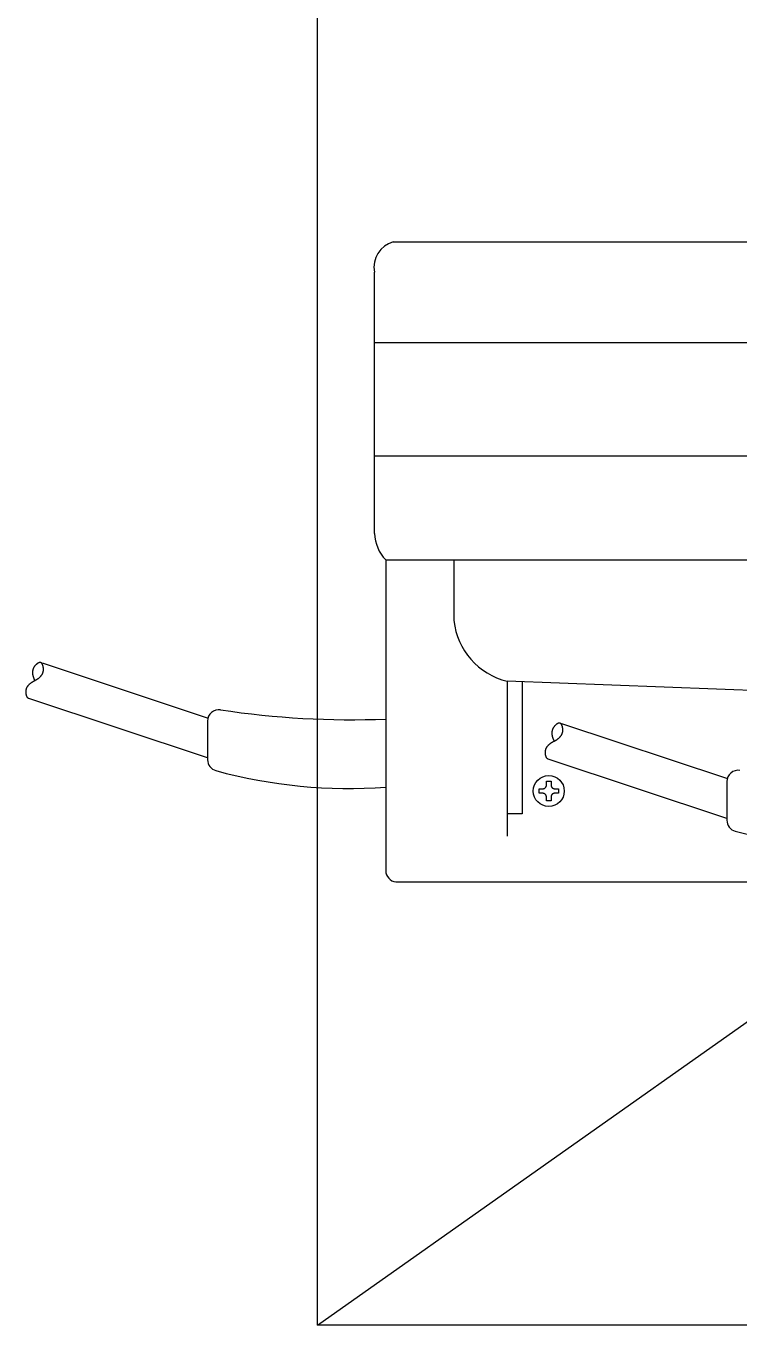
# Model space of a CAD drawing. Header units: millimetres. Extents: x -2880 to 3894, y -2977 to 4857.
# Drawn here: x -76.9 to 111.4, y 1625.2 to 1968.2 of the extents above; entities that cross this region are included whole.
import ezdxf

# ---------------------------------------------------------------- set-up
doc = ezdxf.new("R2010")
doc.units = ezdxf.units.MM
doc.header["$MEASUREMENT"] = 0
doc.layers.add('_1-0_', color=7, linetype='Continuous')
doc.layers.add('gauge', color=1, linetype='Continuous')

msp = doc.modelspace()

# ---------------------------------------------------------------- linework, layer by layer
at = {"layer": '_1-0_', "color": 3, "linetype": 'Continuous'}
for p, q in [((19.967, 1911.181), (271.967, 1911.181)), ((14.967, 1834.182), (14.967, 1903.182)), ((186.967, 1884.555), (14.967, 1884.555)), ((186.967, 1854.555), (14.967, 1854.555)), ((17.967, 1827.181), (17.967, 1745.167)), ((17.967, 1827.181), (271.967, 1827.181)), ((35.967, 1826.97), (35.967, 1811.182)), ((-75.204, 1797.634), (-75.207, 1797.568)), ((-75.207, 1797.568), (-75.207, 1797.502)), ((-75.207, 1797.502), (-75.207, 1797.435)), ((-75.207, 1797.435), (-75.205, 1797.368)), ((-75.205, 1797.368), (-75.202, 1797.3)), ((-75.2, 1797.699), (-75.204, 1797.634)), ((-75.195, 1797.763), (-75.2, 1797.699)), ((-75.189, 1797.827), (-75.195, 1797.763)), ((-75.181, 1797.891), (-75.189, 1797.827)), ((-75.171, 1797.954), (-75.181, 1797.891)), ((-75.16, 1798.016), (-75.171, 1797.954)), ((-75.148, 1798.078), (-75.16, 1798.016)), ((-75.134, 1798.139), (-75.148, 1798.078)), ((-75.119, 1798.2), (-75.134, 1798.139)), ((-75.102, 1798.26), (-75.119, 1798.2)), ((-75.084, 1798.32), (-75.102, 1798.26)), ((-75.065, 1798.379), (-75.084, 1798.32)), ((-75.044, 1798.438), (-75.065, 1798.379)), ((-75.022, 1798.496), (-75.044, 1798.438)), ((-74.998, 1798.553), (-75.022, 1798.496)), ((-74.973, 1798.61), (-74.998, 1798.553)), ((-74.946, 1798.666), (-74.973, 1798.61)), ((-74.918, 1798.722), (-74.946, 1798.666)), ((-74.889, 1798.778), (-74.918, 1798.722)), ((-74.858, 1798.832), (-74.889, 1798.778)), ((-74.826, 1798.887), (-74.858, 1798.832)), ((-74.792, 1798.94), (-74.826, 1798.887)), ((-74.757, 1798.993), (-74.792, 1798.94)), ((-74.721, 1799.046), (-74.757, 1798.993)), ((-74.683, 1799.098), (-74.721, 1799.046)), ((-74.643, 1799.15), (-74.683, 1799.098)), ((-74.602, 1799.201), (-74.643, 1799.15)), ((-74.56, 1799.251), (-74.602, 1799.201)), ((-74.517, 1799.301), (-74.56, 1799.251)), ((-74.471, 1799.35), (-74.517, 1799.301)), ((-74.425, 1799.399), (-74.471, 1799.35)), ((-74.377, 1799.447), (-74.425, 1799.399)), ((-74.328, 1799.495), (-74.377, 1799.447)), ((-74.278, 1799.542), (-74.328, 1799.495)), ((-74.229, 1799.586), (-74.278, 1799.542)), ((-74.18, 1799.629), (-74.229, 1799.586)), ((-74.132, 1799.67), (-74.18, 1799.629)), ((-74.085, 1799.71), (-74.132, 1799.67)), ((-74.038, 1799.747), (-74.085, 1799.71)), ((-73.992, 1799.783), (-74.038, 1799.747)), ((-73.946, 1799.817), (-73.992, 1799.783)), ((-73.901, 1799.849), (-73.946, 1799.817)), ((-73.857, 1799.879), (-73.901, 1799.849)), ((-73.813, 1799.908), (-73.857, 1799.879)), ((-73.77, 1799.934), (-73.813, 1799.908)), ((-73.728, 1799.959), (-73.77, 1799.934)), ((-73.686, 1799.982), (-73.728, 1799.959)), ((-73.644, 1800.004), (-73.686, 1799.982)), ((-73.603, 1800.023), (-73.644, 1800.004)), ((-73.563, 1800.041), (-73.603, 1800.023)), ((-73.524, 1800.057), (-73.563, 1800.041)), ((-73.485, 1800.071), (-73.524, 1800.057)), ((-73.446, 1800.083), (-73.485, 1800.071)), ((-73.409, 1800.093), (-73.446, 1800.083)), ((-73.372, 1800.102), (-73.409, 1800.093)), ((-73.335, 1800.109), (-73.372, 1800.102)), ((-73.299, 1800.114), (-73.335, 1800.109)), ((-73.264, 1800.117), (-73.299, 1800.114)), ((-73.229, 1800.119), (-73.264, 1800.117)), ((-73.195, 1800.118), (-73.229, 1800.119)), ((-73.161, 1800.116), (-73.195, 1800.118)), ((-73.128, 1800.112), (-73.161, 1800.116)), ((-73.096, 1800.106), (-73.128, 1800.112)), ((-73.064, 1800.099), (-73.096, 1800.106)), ((-73.033, 1800.089), (-73.064, 1800.099)), ((-73.003, 1800.078), (-73.033, 1800.089)), ((-72.973, 1800.065), (-73.003, 1800.078)), ((-72.943, 1800.051), (-72.973, 1800.065)), ((-72.915, 1800.034), (-72.943, 1800.051)), ((-72.887, 1800.016), (-72.915, 1800.034)), ((-72.859, 1799.995), (-72.887, 1800.016)), ((-72.832, 1799.973), (-72.859, 1799.995)), ((-72.806, 1799.95), (-72.832, 1799.973)), ((-72.78, 1799.924), (-72.806, 1799.95)), ((-72.755, 1799.897), (-72.78, 1799.924)), ((-72.73, 1799.867), (-72.755, 1799.897)), ((-72.706, 1799.836), (-72.73, 1799.867)), ((-72.683, 1799.804), (-72.706, 1799.836)), ((-72.66, 1799.769), (-72.683, 1799.804)), ((-72.638, 1799.732), (-72.66, 1799.769)), ((-72.617, 1799.694), (-72.638, 1799.732)), ((-72.596, 1799.654), (-72.617, 1799.694)), ((-72.576, 1799.612), (-72.596, 1799.654)), ((-72.556, 1799.569), (-72.576, 1799.612)), ((-72.537, 1799.523), (-72.556, 1799.569)), ((-29.033, 1785.452), (-72.54, 1799.954)), ((-72.518, 1799.476), (-72.537, 1799.523)), ((-72.523, 1797.269), (-72.498, 1797.326)), ((-72.5, 1799.427), (-72.518, 1799.476)), ((-72.483, 1799.376), (-72.5, 1799.427)), ((-72.498, 1797.326), (-72.475, 1797.385)), ((-72.466, 1799.323), (-72.483, 1799.376)), ((-72.475, 1797.385), (-72.454, 1797.443)), ((-72.45, 1799.269), (-72.466, 1799.323)), ((-72.454, 1797.443), (-72.434, 1797.502)), ((-72.435, 1799.213), (-72.45, 1799.269)), ((-72.42, 1799.155), (-72.435, 1799.213)), ((-72.434, 1797.502), (-72.416, 1797.561)), ((-72.406, 1799.095), (-72.42, 1799.155)), ((-72.416, 1797.561), (-72.399, 1797.621)), ((-72.392, 1799.033), (-72.406, 1799.095)), ((-72.399, 1797.621), (-72.383, 1797.681)), ((-72.379, 1798.97), (-72.392, 1799.033)), ((-72.383, 1797.681), (-72.369, 1797.742)), ((-72.366, 1798.904), (-72.379, 1798.97)), ((-72.369, 1797.742), (-72.356, 1797.803)), ((-72.354, 1798.837), (-72.366, 1798.904)), ((-72.356, 1797.803), (-72.345, 1797.865)), ((-72.343, 1798.769), (-72.354, 1798.837)), ((-72.345, 1797.865), (-72.336, 1797.927)), ((-72.334, 1798.702), (-72.343, 1798.769)), ((-72.336, 1797.927), (-72.328, 1797.989)), ((-72.326, 1798.635), (-72.334, 1798.702)), ((-72.328, 1797.989), (-72.321, 1798.052)), ((-72.32, 1798.569), (-72.326, 1798.635)), ((-72.321, 1798.052), (-72.316, 1798.115)), ((-72.315, 1798.503), (-72.32, 1798.569)), ((-72.316, 1798.115), (-72.312, 1798.178)), ((-72.311, 1798.437), (-72.315, 1798.503)), ((-72.312, 1798.178), (-72.309, 1798.242)), ((-72.309, 1798.372), (-72.311, 1798.437)), ((-72.308, 1798.307), (-72.309, 1798.372)), ((-72.309, 1798.242), (-72.308, 1798.307)), ((-76.459, 1793.869), (-76.421, 1793.923)), ((-76.421, 1793.923), (-76.383, 1793.977)), ((-76.383, 1793.977), (-76.342, 1794.03)), ((-76.342, 1794.03), (-76.3, 1794.082)), ((-76.3, 1794.082), (-76.257, 1794.135)), ((-76.257, 1794.135), (-76.212, 1794.187)), ((-76.212, 1794.187), (-76.166, 1794.238)), ((-76.166, 1794.238), (-76.118, 1794.289)), ((-76.118, 1794.289), (-76.069, 1794.34)), ((-76.069, 1794.34), (-76.018, 1794.39)), ((-76.018, 1794.39), (-75.966, 1794.44)), ((-75.966, 1794.44), (-75.912, 1794.489)), ((-75.912, 1794.489), (-75.857, 1794.538)), ((-75.857, 1794.538), (-75.8, 1794.586)), ((-75.8, 1794.586), (-75.742, 1794.634)), ((-75.742, 1794.634), (-75.683, 1794.682)), ((-75.683, 1794.682), (-75.622, 1794.729)), ((-75.622, 1794.729), (-75.559, 1794.776)), ((-75.559, 1794.776), (-75.495, 1794.822)), ((-75.495, 1794.822), (-75.43, 1794.868)), ((-75.43, 1794.868), (-75.363, 1794.914)), ((-75.363, 1794.914), (-75.295, 1794.959)), ((-75.295, 1794.959), (-75.225, 1795.004)), ((-75.225, 1795.004), (-75.154, 1795.048)), ((-75.202, 1797.3), (-75.197, 1797.232)), ((-75.197, 1797.232), (-75.191, 1797.163)), ((-75.191, 1797.163), (-75.183, 1797.093)), ((-75.183, 1797.093), (-75.174, 1797.023)), ((-75.174, 1797.023), (-75.164, 1796.953)), ((-75.164, 1796.953), (-75.152, 1796.882)), ((-75.154, 1795.048), (-75.081, 1795.092)), ((-75.152, 1796.882), (-75.138, 1796.81)), ((-75.138, 1796.81), (-75.124, 1796.738)), ((-75.124, 1796.738), (-75.107, 1796.665)), ((-75.107, 1796.665), (-75.09, 1796.592)), ((-75.09, 1796.592), (-75.071, 1796.518)), ((-75.081, 1795.092), (-75.007, 1795.135)), ((-75.071, 1796.518), (-75.05, 1796.444)), ((-75.05, 1796.444), (-75.028, 1796.369)), ((-75.028, 1796.369), (-75.005, 1796.294)), ((-75.007, 1795.135), (-74.931, 1795.178)), ((-75.005, 1796.294), (-74.98, 1796.218)), ((-74.98, 1796.218), (-74.954, 1796.141)), ((-74.954, 1796.141), (-74.927, 1796.064)), ((-74.931, 1795.178), (-74.854, 1795.221)), ((-74.927, 1796.064), (-74.898, 1795.986)), ((-74.898, 1795.986), (-74.867, 1795.908)), ((-74.867, 1795.908), (-74.835, 1795.83)), ((-74.854, 1795.221), (-74.776, 1795.263)), ((-74.835, 1795.83), (-74.802, 1795.75)), ((-74.802, 1795.75), (-74.767, 1795.671)), ((-74.776, 1795.263), (-74.696, 1795.305)), ((-74.767, 1795.671), (-74.731, 1795.59)), ((-74.731, 1795.59), (-74.694, 1795.509)), ((-74.696, 1795.305), (-74.614, 1795.346)), ((-74.694, 1795.509), (-74.655, 1795.428)), ((-74.655, 1795.428), (-74.614, 1795.346)), ((-74.614, 1795.346), (-74.533, 1795.387)), ((-74.533, 1795.387), (-74.453, 1795.429)), ((-74.453, 1795.429), (-74.374, 1795.471)), ((-74.374, 1795.471), (-74.297, 1795.514)), ((-74.297, 1795.514), (-74.222, 1795.557)), ((-74.222, 1795.557), (-74.147, 1795.6)), ((-74.147, 1795.6), (-74.075, 1795.644)), ((-74.075, 1795.644), (-74.004, 1795.688)), ((-74.004, 1795.688), (-73.934, 1795.733)), ((-73.934, 1795.733), (-73.865, 1795.778)), ((-73.865, 1795.778), (-73.799, 1795.824)), ((-73.799, 1795.824), (-73.733, 1795.87)), ((-73.733, 1795.87), (-73.669, 1795.916)), ((-73.669, 1795.916), (-73.607, 1795.963)), ((-73.607, 1795.963), (-73.546, 1796.01)), ((-73.546, 1796.01), (-73.486, 1796.058)), ((-73.486, 1796.058), (-73.428, 1796.106)), ((-73.428, 1796.106), (-73.372, 1796.154)), ((-73.372, 1796.154), (-73.317, 1796.203)), ((-73.317, 1796.203), (-73.263, 1796.252)), ((-73.263, 1796.252), (-73.211, 1796.302)), ((-73.211, 1796.302), (-73.16, 1796.352)), ((-73.16, 1796.352), (-73.111, 1796.403)), ((-73.111, 1796.403), (-73.063, 1796.454)), ((-73.063, 1796.454), (-73.017, 1796.505)), ((-73.017, 1796.505), (-72.972, 1796.557)), ((-72.972, 1796.557), (-72.929, 1796.609)), ((-72.929, 1796.609), (-72.887, 1796.662)), ((-72.887, 1796.662), (-72.846, 1796.715)), ((-72.846, 1796.715), (-72.807, 1796.768)), ((-72.807, 1796.768), (-72.77, 1796.822)), ((-72.77, 1796.822), (-72.734, 1796.877)), ((-72.734, 1796.877), (-72.699, 1796.931)), ((-72.699, 1796.931), (-72.666, 1796.987)), ((-72.666, 1796.987), (-72.634, 1797.042)), ((-72.634, 1797.042), (-72.604, 1797.098)), ((-72.604, 1797.098), (-72.576, 1797.155)), ((-72.576, 1797.155), (-72.548, 1797.211)), ((-72.548, 1797.211), (-72.523, 1797.269)), ((128.967, 1792.182), (49.967, 1795.181)), ((49.967, 1795.181), (49.967, 1754.247)), ((53.967, 1794.942), (53.967, 1760.182)), ((-76.921, 1792.383), (-76.92, 1792.448)), ((-76.92, 1792.318), (-76.921, 1792.383)), ((-76.92, 1792.448), (-76.918, 1792.512)), ((-76.918, 1792.253), (-76.92, 1792.318)), ((-76.918, 1792.512), (-76.914, 1792.575)), ((-76.915, 1792.187), (-76.918, 1792.253)), ((-76.91, 1792.121), (-76.915, 1792.187)), ((-76.914, 1792.575), (-76.909, 1792.638)), ((-76.903, 1792.054), (-76.91, 1792.121)), ((-76.909, 1792.638), (-76.902, 1792.701)), ((-76.896, 1791.987), (-76.903, 1792.054)), ((-76.902, 1792.701), (-76.894, 1792.764)), ((-76.886, 1791.92), (-76.896, 1791.987)), ((-76.894, 1792.764), (-76.884, 1792.826)), ((-76.875, 1791.852), (-76.886, 1791.92)), ((-76.884, 1792.826), (-76.873, 1792.887)), ((-76.869, 1791.818), (-76.875, 1791.852)), ((-76.873, 1792.887), (-76.86, 1792.948)), ((-76.863, 1791.785), (-76.869, 1791.818)), ((-76.857, 1791.752), (-76.863, 1791.785)), ((-76.86, 1792.948), (-76.846, 1793.009)), ((-76.851, 1791.72), (-76.857, 1791.752)), ((-76.844, 1791.688), (-76.851, 1791.72)), ((-76.846, 1793.009), (-76.831, 1793.069)), ((-76.838, 1791.656), (-76.844, 1791.688)), ((-76.831, 1791.626), (-76.838, 1791.656)), ((-76.831, 1793.069), (-76.814, 1793.129)), ((-76.824, 1791.595), (-76.831, 1791.626)), ((-76.817, 1791.565), (-76.824, 1791.595)), ((-76.81, 1791.535), (-76.817, 1791.565)), ((-76.814, 1793.129), (-76.795, 1793.189)), ((-76.802, 1791.506), (-76.81, 1791.535)), ((-76.795, 1791.477), (-76.802, 1791.506)), ((-76.795, 1793.189), (-76.775, 1793.248)), ((-76.787, 1791.449), (-76.795, 1791.477)), ((-76.779, 1791.421), (-76.787, 1791.449)), ((-76.771, 1791.394), (-76.779, 1791.421)), ((-76.775, 1793.248), (-76.754, 1793.306)), ((-76.763, 1791.367), (-76.771, 1791.394)), ((-76.755, 1791.34), (-76.763, 1791.367)), ((-76.746, 1791.314), (-76.755, 1791.34)), ((-76.754, 1793.306), (-76.731, 1793.364)), ((-76.738, 1791.289), (-76.746, 1791.314)), ((-76.729, 1791.264), (-76.738, 1791.289)), ((-76.731, 1793.364), (-76.707, 1793.422)), ((-76.72, 1791.239), (-76.729, 1791.264)), ((-76.711, 1791.215), (-76.72, 1791.239)), ((-76.702, 1791.191), (-76.711, 1791.215)), ((-76.707, 1793.422), (-76.681, 1793.48)), ((-76.692, 1791.168), (-76.702, 1791.191)), ((-76.683, 1791.145), (-76.692, 1791.168)), ((-76.673, 1791.122), (-76.683, 1791.145)), ((-76.681, 1793.48), (-76.653, 1793.536)), ((-76.663, 1791.1), (-76.673, 1791.122)), ((-76.653, 1791.079), (-76.663, 1791.1)), ((-76.653, 1793.536), (-76.625, 1793.593)), ((-76.643, 1791.058), (-76.653, 1791.079)), ((-76.633, 1791.037), (-76.643, 1791.058)), ((-76.623, 1791.017), (-76.633, 1791.037)), ((-76.625, 1793.593), (-76.595, 1793.649)), ((-76.612, 1790.997), (-76.623, 1791.017)), ((-76.601, 1790.978), (-76.612, 1790.997)), ((-76.591, 1790.959), (-76.601, 1790.978)), ((-76.595, 1793.649), (-76.563, 1793.705)), ((-76.58, 1790.941), (-76.591, 1790.959)), ((-76.568, 1790.923), (-76.58, 1790.941)), ((-76.557, 1790.905), (-76.568, 1790.923)), ((-76.563, 1793.705), (-76.53, 1793.76)), ((-76.546, 1790.888), (-76.557, 1790.905)), ((-76.534, 1790.872), (-76.546, 1790.888)), ((-76.522, 1790.855), (-76.534, 1790.872)), ((-76.53, 1793.76), (-76.495, 1793.815)), ((-76.51, 1790.84), (-76.522, 1790.855)), ((-76.498, 1790.824), (-76.51, 1790.84)), ((-76.486, 1790.81), (-76.498, 1790.824)), ((-76.495, 1793.815), (-76.459, 1793.869)), ((-76.474, 1790.795), (-76.486, 1790.81)), ((-76.461, 1790.781), (-76.474, 1790.795)), ((-76.449, 1790.768), (-76.461, 1790.781)), ((-76.436, 1790.755), (-76.449, 1790.768)), ((-76.423, 1790.742), (-76.436, 1790.755)), ((-76.41, 1790.73), (-76.423, 1790.742)), ((-76.397, 1790.719), (-76.41, 1790.73)), ((-76.383, 1790.707), (-76.397, 1790.719)), ((-76.37, 1790.697), (-76.383, 1790.707)), ((-76.356, 1790.686), (-76.37, 1790.697)), ((-76.342, 1790.677), (-76.356, 1790.686)), ((-76.328, 1790.667), (-76.342, 1790.677)), ((-76.314, 1790.658), (-76.328, 1790.667)), ((-76.3, 1790.65), (-76.314, 1790.658)), ((-76.285, 1790.642), (-76.3, 1790.65)), ((-76.271, 1790.634), (-76.285, 1790.642)), ((-76.256, 1790.627), (-76.271, 1790.634)), ((-76.241, 1790.62), (-76.256, 1790.627)), ((-76.226, 1790.614), (-76.241, 1790.62)), ((-76.211, 1790.608), (-76.226, 1790.614)), ((-76.195, 1790.603), (-76.211, 1790.608)), ((-29.033, 1774.911), (-76.195, 1790.632)), ((-29.033, 1784.662), (-29.033, 1774.454)), ((62.82, 1783.629), (62.771, 1783.586)), ((62.868, 1783.67), (62.82, 1783.629)), ((62.915, 1783.71), (62.868, 1783.67)), ((62.962, 1783.747), (62.915, 1783.71)), ((63.008, 1783.783), (62.962, 1783.747)), ((63.054, 1783.817), (63.008, 1783.783)), ((63.099, 1783.849), (63.054, 1783.817)), ((63.143, 1783.879), (63.099, 1783.849)), ((63.187, 1783.908), (63.143, 1783.879)), ((63.23, 1783.934), (63.187, 1783.908)), ((63.272, 1783.959), (63.23, 1783.934)), ((63.314, 1783.982), (63.272, 1783.959)), ((63.356, 1784.004), (63.314, 1783.982)), ((63.397, 1784.023), (63.356, 1784.004)), ((63.437, 1784.041), (63.397, 1784.023)), ((63.476, 1784.057), (63.437, 1784.041)), ((63.515, 1784.071), (63.476, 1784.057)), ((63.554, 1784.083), (63.515, 1784.071)), ((63.591, 1784.093), (63.554, 1784.083)), ((63.628, 1784.102), (63.591, 1784.093)), ((63.665, 1784.109), (63.628, 1784.102)), ((63.701, 1784.114), (63.665, 1784.109)), ((63.736, 1784.117), (63.701, 1784.114)), ((63.771, 1784.119), (63.736, 1784.117)), ((63.805, 1784.118), (63.771, 1784.119)), ((63.839, 1784.116), (63.805, 1784.118)), ((63.872, 1784.112), (63.839, 1784.116)), ((63.904, 1784.106), (63.872, 1784.112)), ((63.936, 1784.099), (63.904, 1784.106)), ((63.967, 1784.089), (63.936, 1784.099)), ((63.997, 1784.078), (63.967, 1784.089)), ((64.027, 1784.065), (63.997, 1784.078)), ((64.057, 1784.051), (64.027, 1784.065)), ((64.085, 1784.034), (64.057, 1784.051)), ((64.113, 1784.016), (64.085, 1784.034)), ((64.141, 1783.995), (64.113, 1784.016)), ((64.168, 1783.973), (64.141, 1783.995)), ((64.194, 1783.95), (64.168, 1783.973)), ((64.22, 1783.924), (64.194, 1783.95)), ((64.245, 1783.897), (64.22, 1783.924)), ((64.27, 1783.867), (64.245, 1783.897)), ((64.294, 1783.836), (64.27, 1783.867)), ((64.317, 1783.804), (64.294, 1783.836)), ((64.34, 1783.769), (64.317, 1783.804)), ((64.362, 1783.732), (64.34, 1783.769)), ((64.383, 1783.694), (64.362, 1783.732)), ((64.404, 1783.654), (64.383, 1783.694)), ((64.424, 1783.612), (64.404, 1783.654)), ((64.444, 1783.569), (64.424, 1783.612)), ((107.967, 1769.452), (64.46, 1783.954)), ((61.796, 1781.634), (61.793, 1781.568)), ((61.793, 1781.568), (61.793, 1781.502)), ((61.793, 1781.502), (61.793, 1781.435)), ((61.793, 1781.435), (61.795, 1781.368)), ((61.795, 1781.368), (61.798, 1781.3)), ((61.8, 1781.699), (61.796, 1781.634)), ((61.798, 1781.3), (61.803, 1781.232)), ((61.805, 1781.763), (61.8, 1781.699)), ((61.803, 1781.232), (61.809, 1781.163)), ((61.811, 1781.827), (61.805, 1781.763)), ((61.809, 1781.163), (61.817, 1781.093)), ((61.819, 1781.891), (61.811, 1781.827)), ((61.817, 1781.093), (61.826, 1781.023)), ((61.829, 1781.954), (61.819, 1781.891)), ((61.826, 1781.023), (61.836, 1780.953)), ((61.84, 1782.016), (61.829, 1781.954)), ((61.836, 1780.953), (61.848, 1780.882)), ((61.852, 1782.078), (61.84, 1782.016)), ((61.848, 1780.882), (61.862, 1780.81)), ((61.866, 1782.139), (61.852, 1782.078)), ((61.862, 1780.81), (61.876, 1780.738)), ((61.881, 1782.2), (61.866, 1782.139)), ((61.876, 1780.738), (61.893, 1780.665)), ((61.898, 1782.26), (61.881, 1782.2)), ((61.893, 1780.665), (61.91, 1780.592)), ((61.916, 1782.32), (61.898, 1782.26)), ((61.91, 1780.592), (61.929, 1780.518)), ((61.935, 1782.379), (61.916, 1782.32)), ((61.929, 1780.518), (61.95, 1780.444)), ((61.956, 1782.438), (61.935, 1782.379)), ((61.95, 1780.444), (61.972, 1780.369)), ((61.978, 1782.496), (61.956, 1782.438)), ((61.972, 1780.369), (61.995, 1780.294)), ((62.002, 1782.553), (61.978, 1782.496)), ((61.995, 1780.294), (62.02, 1780.218)), ((62.027, 1782.61), (62.002, 1782.553)), ((62.02, 1780.218), (62.046, 1780.141)), ((62.054, 1782.666), (62.027, 1782.61)), ((62.082, 1782.722), (62.054, 1782.666)), ((62.111, 1782.778), (62.082, 1782.722)), ((62.142, 1782.832), (62.111, 1782.778)), ((62.174, 1782.887), (62.142, 1782.832)), ((62.208, 1782.94), (62.174, 1782.887)), ((62.243, 1782.993), (62.208, 1782.94)), ((62.279, 1783.046), (62.243, 1782.993)), ((62.317, 1783.098), (62.279, 1783.046)), ((62.357, 1783.15), (62.317, 1783.098)), ((62.398, 1783.201), (62.357, 1783.15)), ((62.44, 1783.251), (62.398, 1783.201)), ((62.483, 1783.301), (62.44, 1783.251)), ((62.529, 1783.35), (62.483, 1783.301)), ((62.575, 1783.399), (62.529, 1783.35)), ((62.623, 1783.447), (62.575, 1783.399)), ((62.672, 1783.495), (62.623, 1783.447)), ((62.722, 1783.542), (62.672, 1783.495)), ((62.771, 1783.586), (62.722, 1783.542)), ((63.628, 1780.154), (63.683, 1780.203)), ((63.683, 1780.203), (63.737, 1780.252)), ((63.737, 1780.252), (63.789, 1780.302)), ((63.789, 1780.302), (63.84, 1780.352)), ((63.84, 1780.352), (63.889, 1780.403)), ((63.889, 1780.403), (63.937, 1780.454)), ((63.937, 1780.454), (63.983, 1780.505)), ((63.983, 1780.505), (64.028, 1780.557)), ((64.028, 1780.557), (64.071, 1780.609)), ((64.071, 1780.609), (64.113, 1780.662)), ((64.113, 1780.662), (64.154, 1780.715)), ((64.154, 1780.715), (64.193, 1780.768)), ((64.193, 1780.768), (64.23, 1780.822)), ((64.23, 1780.822), (64.266, 1780.877)), ((64.266, 1780.877), (64.301, 1780.931)), ((64.301, 1780.931), (64.334, 1780.987)), ((64.334, 1780.987), (64.366, 1781.042)), ((64.366, 1781.042), (64.396, 1781.098)), ((64.396, 1781.098), (64.424, 1781.155)), ((64.424, 1781.155), (64.452, 1781.211)), ((64.463, 1783.523), (64.444, 1783.569)), ((64.452, 1781.211), (64.477, 1781.269)), ((64.482, 1783.476), (64.463, 1783.523)), ((64.477, 1781.269), (64.502, 1781.326)), ((64.5, 1783.427), (64.482, 1783.476)), ((64.517, 1783.376), (64.5, 1783.427)), ((64.502, 1781.326), (64.525, 1781.385)), ((64.534, 1783.323), (64.517, 1783.376)), ((64.525, 1781.385), (64.546, 1781.443)), ((64.55, 1783.269), (64.534, 1783.323)), ((64.546, 1781.443), (64.566, 1781.502)), ((64.565, 1783.213), (64.55, 1783.269)), ((64.58, 1783.155), (64.565, 1783.213)), ((64.566, 1781.502), (64.584, 1781.561)), ((64.594, 1783.095), (64.58, 1783.155)), ((64.584, 1781.561), (64.601, 1781.621)), ((64.608, 1783.033), (64.594, 1783.095)), ((64.601, 1781.621), (64.617, 1781.681)), ((64.621, 1782.97), (64.608, 1783.033)), ((64.617, 1781.681), (64.631, 1781.742)), ((64.634, 1782.904), (64.621, 1782.97)), ((64.631, 1781.742), (64.644, 1781.803)), ((64.646, 1782.837), (64.634, 1782.904)), ((64.644, 1781.803), (64.655, 1781.865)), ((64.657, 1782.769), (64.646, 1782.837)), ((64.655, 1781.865), (64.664, 1781.927)), ((64.666, 1782.702), (64.657, 1782.769)), ((64.664, 1781.927), (64.672, 1781.989)), ((64.674, 1782.635), (64.666, 1782.702)), ((64.672, 1781.989), (64.679, 1782.052)), ((64.68, 1782.569), (64.674, 1782.635)), ((64.679, 1782.052), (64.684, 1782.115)), ((64.685, 1782.503), (64.68, 1782.569)), ((64.684, 1782.115), (64.688, 1782.178)), ((64.689, 1782.437), (64.685, 1782.503)), ((64.688, 1782.178), (64.691, 1782.242)), ((64.691, 1782.372), (64.689, 1782.437)), ((64.692, 1782.307), (64.691, 1782.372)), ((64.691, 1782.242), (64.692, 1782.307)), ((60.098, 1776.701), (60.106, 1776.764)), ((60.106, 1776.764), (60.116, 1776.826)), ((60.116, 1776.826), (60.127, 1776.887)), ((60.127, 1776.887), (60.14, 1776.948)), ((60.14, 1776.948), (60.154, 1777.009)), ((60.154, 1777.009), (60.169, 1777.069)), ((60.169, 1777.069), (60.186, 1777.129)), ((60.186, 1777.129), (60.205, 1777.189)), ((60.205, 1777.189), (60.225, 1777.248)), ((60.225, 1777.248), (60.246, 1777.306)), ((60.246, 1777.306), (60.269, 1777.364)), ((60.269, 1777.364), (60.293, 1777.422)), ((60.293, 1777.422), (60.319, 1777.48)), ((60.319, 1777.48), (60.347, 1777.536)), ((60.347, 1777.536), (60.375, 1777.593)), ((60.375, 1777.593), (60.405, 1777.649)), ((60.405, 1777.649), (60.437, 1777.705)), ((60.437, 1777.705), (60.47, 1777.76)), ((60.47, 1777.76), (60.505, 1777.815)), ((60.505, 1777.815), (60.541, 1777.869)), ((60.541, 1777.869), (60.579, 1777.923)), ((60.579, 1777.923), (60.617, 1777.977)), ((60.617, 1777.977), (60.658, 1778.03)), ((60.658, 1778.03), (60.7, 1778.082)), ((60.7, 1778.082), (60.743, 1778.135)), ((60.743, 1778.135), (60.788, 1778.187)), ((60.788, 1778.187), (60.834, 1778.238)), ((60.834, 1778.238), (60.882, 1778.289)), ((60.882, 1778.289), (60.931, 1778.34)), ((60.931, 1778.34), (60.982, 1778.39)), ((60.982, 1778.39), (61.034, 1778.44)), ((61.034, 1778.44), (61.088, 1778.489)), ((61.088, 1778.489), (61.143, 1778.538)), ((61.143, 1778.538), (61.2, 1778.586)), ((61.2, 1778.586), (61.258, 1778.634)), ((61.258, 1778.634), (61.317, 1778.682)), ((61.317, 1778.682), (61.378, 1778.729)), ((61.378, 1778.729), (61.441, 1778.776)), ((61.441, 1778.776), (61.505, 1778.822)), ((61.505, 1778.822), (61.57, 1778.868)), ((61.57, 1778.868), (61.637, 1778.914)), ((61.637, 1778.914), (61.705, 1778.959)), ((61.705, 1778.959), (61.775, 1779.004)), ((61.775, 1779.004), (61.846, 1779.048)), ((61.846, 1779.048), (61.919, 1779.092)), ((61.919, 1779.092), (61.993, 1779.135)), ((61.993, 1779.135), (62.069, 1779.178)), ((62.046, 1780.141), (62.073, 1780.064)), ((62.069, 1779.178), (62.146, 1779.221)), ((62.073, 1780.064), (62.102, 1779.986)), ((62.102, 1779.986), (62.133, 1779.908)), ((62.133, 1779.908), (62.165, 1779.83)), ((62.146, 1779.221), (62.224, 1779.263)), ((62.165, 1779.83), (62.198, 1779.75)), ((62.198, 1779.75), (62.233, 1779.671)), ((62.224, 1779.263), (62.304, 1779.305)), ((62.233, 1779.671), (62.269, 1779.59)), ((62.269, 1779.59), (62.306, 1779.509)), ((62.304, 1779.305), (62.386, 1779.346)), ((62.306, 1779.509), (62.345, 1779.428)), ((62.345, 1779.428), (62.386, 1779.346)), ((62.386, 1779.346), (62.467, 1779.387)), ((62.467, 1779.387), (62.547, 1779.429)), ((62.547, 1779.429), (62.626, 1779.471)), ((62.626, 1779.471), (62.703, 1779.514)), ((62.703, 1779.514), (62.778, 1779.557)), ((62.778, 1779.557), (62.853, 1779.6)), ((62.853, 1779.6), (62.925, 1779.644)), ((62.925, 1779.644), (62.996, 1779.688)), ((62.996, 1779.688), (63.066, 1779.733)), ((63.066, 1779.733), (63.135, 1779.778)), ((63.135, 1779.778), (63.201, 1779.824)), ((63.201, 1779.824), (63.267, 1779.87)), ((63.267, 1779.87), (63.331, 1779.916)), ((63.331, 1779.916), (63.393, 1779.963)), ((63.393, 1779.963), (63.454, 1780.01)), ((63.454, 1780.01), (63.514, 1780.058)), ((63.514, 1780.058), (63.572, 1780.106)), ((63.572, 1780.106), (63.628, 1780.154)), ((60.079, 1776.383), (60.08, 1776.448)), ((60.08, 1776.318), (60.079, 1776.383)), ((60.08, 1776.448), (60.082, 1776.512)), ((60.082, 1776.253), (60.08, 1776.318)), ((60.082, 1776.512), (60.086, 1776.575)), ((60.085, 1776.187), (60.082, 1776.253)), ((60.09, 1776.121), (60.085, 1776.187)), ((60.086, 1776.575), (60.091, 1776.638)), ((60.097, 1776.054), (60.09, 1776.121)), ((60.091, 1776.638), (60.098, 1776.701)), ((60.104, 1775.987), (60.097, 1776.054)), ((60.114, 1775.92), (60.104, 1775.987)), ((60.125, 1775.852), (60.114, 1775.92)), ((60.131, 1775.818), (60.125, 1775.852)), ((60.137, 1775.785), (60.131, 1775.818)), ((60.143, 1775.752), (60.137, 1775.785)), ((60.149, 1775.72), (60.143, 1775.752)), ((60.156, 1775.688), (60.149, 1775.72)), ((60.162, 1775.656), (60.156, 1775.688)), ((60.169, 1775.626), (60.162, 1775.656)), ((60.176, 1775.595), (60.169, 1775.626)), ((60.183, 1775.565), (60.176, 1775.595)), ((60.19, 1775.535), (60.183, 1775.565)), ((60.198, 1775.506), (60.19, 1775.535)), ((60.205, 1775.477), (60.198, 1775.506)), ((60.213, 1775.449), (60.205, 1775.477)), ((60.221, 1775.421), (60.213, 1775.449)), ((60.229, 1775.394), (60.221, 1775.421)), ((60.237, 1775.367), (60.229, 1775.394)), ((60.245, 1775.34), (60.237, 1775.367)), ((60.254, 1775.314), (60.245, 1775.34)), ((60.262, 1775.289), (60.254, 1775.314)), ((60.271, 1775.264), (60.262, 1775.289)), ((60.28, 1775.239), (60.271, 1775.264)), ((60.289, 1775.215), (60.28, 1775.239)), ((60.298, 1775.191), (60.289, 1775.215)), ((60.308, 1775.168), (60.298, 1775.191)), ((60.317, 1775.145), (60.308, 1775.168)), ((60.327, 1775.122), (60.317, 1775.145)), ((60.337, 1775.1), (60.327, 1775.122)), ((60.347, 1775.079), (60.337, 1775.1)), ((60.357, 1775.058), (60.347, 1775.079)), ((60.367, 1775.037), (60.357, 1775.058)), ((60.377, 1775.017), (60.367, 1775.037)), ((60.388, 1774.997), (60.377, 1775.017)), ((60.399, 1774.978), (60.388, 1774.997)), ((60.409, 1774.959), (60.399, 1774.978)), ((60.42, 1774.941), (60.409, 1774.959)), ((60.432, 1774.923), (60.42, 1774.941)), ((60.443, 1774.905), (60.432, 1774.923)), ((60.454, 1774.888), (60.443, 1774.905)), ((60.466, 1774.872), (60.454, 1774.888)), ((60.478, 1774.855), (60.466, 1774.872)), ((60.49, 1774.84), (60.478, 1774.855)), ((60.502, 1774.824), (60.49, 1774.84)), ((60.514, 1774.81), (60.502, 1774.824)), ((60.526, 1774.795), (60.514, 1774.81)), ((60.539, 1774.781), (60.526, 1774.795)), ((60.551, 1774.768), (60.539, 1774.781)), ((60.564, 1774.755), (60.551, 1774.768)), ((60.577, 1774.742), (60.564, 1774.755)), ((60.59, 1774.73), (60.577, 1774.742)), ((60.603, 1774.719), (60.59, 1774.73)), ((60.617, 1774.707), (60.603, 1774.719)), ((60.63, 1774.697), (60.617, 1774.707)), ((60.644, 1774.686), (60.63, 1774.697)), ((60.658, 1774.677), (60.644, 1774.686)), ((60.672, 1774.667), (60.658, 1774.677)), ((60.686, 1774.658), (60.672, 1774.667)), ((60.7, 1774.65), (60.686, 1774.658)), ((60.715, 1774.642), (60.7, 1774.65)), ((60.729, 1774.634), (60.715, 1774.642)), ((60.744, 1774.627), (60.729, 1774.634)), ((60.759, 1774.62), (60.744, 1774.627)), ((60.774, 1774.614), (60.759, 1774.62)), ((60.789, 1774.608), (60.774, 1774.614)), ((60.805, 1774.603), (60.789, 1774.608)), ((107.967, 1758.911), (60.805, 1774.632)), ((58.404, 1765.582), (58.404, 1766.781)), ((58.404, 1766.781), (59.386, 1766.781)), ((59.386, 1766.781), (59.409, 1766.782)), ((59.409, 1766.782), (59.433, 1766.783)), ((59.433, 1766.783), (59.457, 1766.784)), ((59.457, 1766.784), (59.481, 1766.786)), ((59.481, 1766.786), (59.505, 1766.789)), ((59.505, 1766.789), (59.529, 1766.792)), ((59.529, 1766.792), (59.553, 1766.796)), ((59.553, 1766.796), (59.577, 1766.8)), ((59.577, 1766.8), (59.6, 1766.805)), ((59.6, 1766.805), (59.624, 1766.811)), ((59.624, 1766.811), (59.647, 1766.817)), ((59.647, 1766.817), (59.67, 1766.824)), ((59.67, 1766.824), (59.693, 1766.831)), ((59.693, 1766.831), (59.716, 1766.839)), ((59.716, 1766.839), (59.739, 1766.847)), ((59.739, 1766.847), (59.761, 1766.856)), ((59.761, 1766.856), (59.783, 1766.866)), ((59.783, 1766.866), (59.805, 1766.876)), ((59.805, 1766.876), (59.827, 1766.886)), ((59.827, 1766.886), (59.848, 1766.897)), ((59.848, 1766.897), (59.869, 1766.909)), ((59.869, 1766.909), (59.89, 1766.921)), ((59.89, 1766.921), (59.91, 1766.934)), ((59.91, 1766.934), (59.931, 1766.947)), ((59.931, 1766.947), (59.95, 1766.96)), ((59.95, 1766.96), (59.97, 1766.975)), ((59.97, 1766.975), (59.989, 1766.989)), ((59.989, 1766.989), (60.008, 1767.004)), ((60.008, 1767.004), (60.026, 1767.02)), ((60.026, 1767.02), (60.044, 1767.036)), ((60.044, 1767.036), (60.062, 1767.052)), ((60.062, 1767.052), (60.079, 1767.069)), ((60.079, 1767.069), (60.096, 1767.086)), ((60.096, 1767.086), (60.113, 1767.104)), ((60.113, 1767.104), (60.128, 1767.122)), ((60.128, 1767.122), (60.144, 1767.14)), ((60.144, 1767.14), (60.159, 1767.159)), ((60.159, 1767.159), (60.174, 1767.178)), ((60.174, 1767.178), (60.188, 1767.198)), ((60.188, 1767.198), (60.201, 1767.218)), ((60.201, 1767.218), (60.215, 1767.238)), ((60.215, 1767.238), (60.227, 1767.258)), ((60.227, 1767.258), (60.239, 1767.279)), ((60.239, 1767.279), (60.251, 1767.3)), ((60.251, 1767.3), (60.262, 1767.322)), ((60.262, 1767.322), (60.273, 1767.343)), ((60.273, 1767.343), (60.283, 1767.365)), ((60.283, 1767.365), (60.292, 1767.387)), ((60.292, 1767.387), (60.301, 1767.41)), ((60.301, 1767.41), (60.309, 1767.432)), ((60.309, 1767.432), (60.317, 1767.455)), ((60.317, 1767.455), (60.325, 1767.478)), ((60.325, 1767.478), (60.331, 1767.501)), ((60.331, 1767.501), (60.337, 1767.524)), ((60.337, 1767.524), (60.343, 1767.548)), ((60.343, 1767.548), (60.348, 1767.571)), ((60.348, 1767.571), (60.352, 1767.595)), ((60.352, 1767.595), (60.356, 1767.619)), ((60.356, 1767.619), (60.359, 1767.643)), ((60.359, 1767.643), (60.362, 1767.667)), ((60.362, 1767.667), (60.364, 1767.691)), ((60.364, 1767.691), (60.366, 1767.715)), ((60.366, 1767.715), (60.367, 1767.739)), ((60.367, 1767.763), (60.367, 1768.744)), ((60.367, 1768.744), (61.567, 1768.744)), ((60.367, 1767.739), (60.367, 1767.763)), ((61.567, 1768.744), (61.567, 1767.763)), ((61.567, 1767.763), (61.567, 1767.739)), ((61.567, 1767.739), (61.568, 1767.715)), ((61.568, 1767.715), (61.569, 1767.691)), ((61.569, 1767.691), (61.572, 1767.667)), ((61.572, 1767.667), (61.574, 1767.643)), ((61.574, 1767.643), (61.577, 1767.619)), ((61.577, 1767.619), (61.581, 1767.595)), ((61.581, 1767.595), (61.586, 1767.571)), ((61.586, 1767.571), (61.591, 1767.548)), ((61.591, 1767.548), (61.596, 1767.524)), ((61.596, 1767.524), (61.602, 1767.501)), ((61.602, 1767.501), (61.609, 1767.478)), ((61.609, 1767.478), (61.616, 1767.455)), ((61.616, 1767.455), (61.624, 1767.432)), ((61.624, 1767.432), (61.633, 1767.41)), ((61.633, 1767.41), (61.642, 1767.387)), ((61.642, 1767.387), (61.651, 1767.365)), ((61.651, 1767.365), (61.661, 1767.343)), ((61.661, 1767.343), (61.672, 1767.322)), ((61.672, 1767.322), (61.683, 1767.3)), ((61.683, 1767.3), (61.694, 1767.279)), ((61.694, 1767.279), (61.706, 1767.258)), ((61.706, 1767.258), (61.719, 1767.238)), ((61.719, 1767.238), (61.732, 1767.218)), ((61.732, 1767.218), (61.746, 1767.198)), ((61.746, 1767.198), (61.76, 1767.178)), ((61.76, 1767.178), (61.775, 1767.159)), ((61.775, 1767.159), (61.79, 1767.14)), ((61.79, 1767.14), (61.805, 1767.122)), ((61.805, 1767.122), (61.821, 1767.104)), ((61.821, 1767.104), (61.837, 1767.086)), ((61.837, 1767.086), (61.854, 1767.069)), ((61.854, 1767.069), (61.872, 1767.052)), ((61.872, 1767.052), (61.889, 1767.036)), ((61.889, 1767.036), (61.907, 1767.02)), ((61.907, 1767.02), (61.926, 1767.004)), ((61.926, 1767.004), (61.944, 1766.989)), ((61.944, 1766.989), (61.964, 1766.975)), ((61.964, 1766.975), (61.983, 1766.96)), ((61.983, 1766.96), (62.003, 1766.947)), ((62.003, 1766.947), (62.023, 1766.934)), ((62.023, 1766.934), (62.044, 1766.921)), ((62.044, 1766.921), (62.065, 1766.909)), ((62.065, 1766.909), (62.086, 1766.897)), ((62.086, 1766.897), (62.107, 1766.886)), ((62.107, 1766.886), (62.129, 1766.876)), ((62.129, 1766.876), (62.151, 1766.866)), ((62.151, 1766.866), (62.173, 1766.856)), ((62.173, 1766.856), (62.195, 1766.847)), ((62.195, 1766.847), (62.218, 1766.839)), ((62.218, 1766.839), (62.24, 1766.831)), ((62.24, 1766.831), (62.263, 1766.824)), ((62.263, 1766.824), (62.287, 1766.817)), ((62.287, 1766.817), (62.31, 1766.811)), ((62.31, 1766.811), (62.333, 1766.805)), ((62.333, 1766.805), (62.357, 1766.8)), ((62.357, 1766.8), (62.38, 1766.796)), ((62.38, 1766.796), (62.404, 1766.792)), ((62.404, 1766.792), (62.428, 1766.789)), ((62.428, 1766.789), (62.452, 1766.786)), ((62.452, 1766.786), (62.476, 1766.784)), ((62.476, 1766.784), (62.5, 1766.783)), ((62.5, 1766.783), (62.524, 1766.782)), ((62.524, 1766.782), (62.548, 1766.781)), ((62.548, 1766.781), (63.529, 1766.781)), ((63.529, 1766.781), (63.529, 1765.582)), ((107.967, 1768.662), (107.967, 1758.454)), ((59.386, 1765.582), (58.404, 1765.582)), ((59.409, 1765.581), (59.386, 1765.582)), ((59.433, 1765.58), (59.409, 1765.581)), ((59.457, 1765.579), (59.433, 1765.58)), ((59.481, 1765.577), (59.457, 1765.579)), ((59.505, 1765.574), (59.481, 1765.577)), ((59.529, 1765.571), (59.505, 1765.574)), ((59.553, 1765.567), (59.529, 1765.571)), ((59.577, 1765.563), (59.553, 1765.567)), ((59.6, 1765.558), (59.577, 1765.563)), ((59.624, 1765.552), (59.6, 1765.558)), ((59.647, 1765.546), (59.624, 1765.552)), ((59.67, 1765.539), (59.647, 1765.546)), ((59.693, 1765.532), (59.67, 1765.539)), ((59.716, 1765.524), (59.693, 1765.532)), ((59.739, 1765.516), (59.716, 1765.524)), ((59.761, 1765.507), (59.739, 1765.516)), ((59.783, 1765.497), (59.761, 1765.507)), ((59.805, 1765.487), (59.783, 1765.497)), ((59.827, 1765.477), (59.805, 1765.487)), ((59.848, 1765.466), (59.827, 1765.477)), ((59.869, 1765.454), (59.848, 1765.466)), ((59.89, 1765.442), (59.869, 1765.454)), ((59.91, 1765.429), (59.89, 1765.442)), ((59.931, 1765.416), (59.91, 1765.429)), ((59.95, 1765.403), (59.931, 1765.416)), ((59.97, 1765.389), (59.95, 1765.403)), ((59.989, 1765.374), (59.97, 1765.389)), ((60.008, 1765.359), (59.989, 1765.374)), ((60.026, 1765.343), (60.008, 1765.359)), ((60.044, 1765.327), (60.026, 1765.343)), ((60.062, 1765.311), (60.044, 1765.327)), ((60.079, 1765.294), (60.062, 1765.311)), ((60.096, 1765.277), (60.079, 1765.294)), ((60.113, 1765.259), (60.096, 1765.277)), ((60.128, 1765.241), (60.113, 1765.259)), ((60.144, 1765.223), (60.128, 1765.241)), ((60.159, 1765.204), (60.144, 1765.223)), ((60.174, 1765.185), (60.159, 1765.204)), ((60.188, 1765.165), (60.174, 1765.185)), ((60.201, 1765.145), (60.188, 1765.165)), ((60.215, 1765.125), (60.201, 1765.145)), ((60.227, 1765.105), (60.215, 1765.125)), ((60.239, 1765.084), (60.227, 1765.105)), ((60.251, 1765.063), (60.239, 1765.084)), ((60.262, 1765.042), (60.251, 1765.063)), ((60.273, 1765.02), (60.262, 1765.042)), ((60.283, 1764.998), (60.273, 1765.02)), ((60.292, 1764.976), (60.283, 1764.998)), ((60.301, 1764.953), (60.292, 1764.976)), ((60.309, 1764.931), (60.301, 1764.953)), ((60.317, 1764.908), (60.309, 1764.931)), ((60.325, 1764.885), (60.317, 1764.908)), ((60.331, 1764.862), (60.325, 1764.885)), ((60.337, 1764.839), (60.331, 1764.862)), ((60.343, 1764.815), (60.337, 1764.839)), ((60.348, 1764.792), (60.343, 1764.815)), ((60.352, 1764.768), (60.348, 1764.792)), ((60.356, 1764.744), (60.352, 1764.768)), ((60.359, 1764.72), (60.356, 1764.744)), ((60.362, 1764.696), (60.359, 1764.72)), ((60.364, 1764.672), (60.362, 1764.696)), ((60.366, 1764.648), (60.364, 1764.672)), ((60.367, 1764.624), (60.366, 1764.648)), ((60.367, 1764.6), (60.367, 1764.624)), ((60.367, 1763.619), (60.367, 1764.6)), ((61.567, 1763.619), (60.367, 1763.619)), ((61.568, 1764.648), (61.567, 1764.624)), ((61.567, 1764.624), (61.567, 1764.6)), ((61.567, 1764.6), (61.567, 1763.619)), ((61.569, 1764.672), (61.568, 1764.648)), ((61.572, 1764.696), (61.569, 1764.672)), ((61.574, 1764.72), (61.572, 1764.696)), ((61.577, 1764.744), (61.574, 1764.72)), ((61.581, 1764.768), (61.577, 1764.744)), ((61.586, 1764.792), (61.581, 1764.768)), ((61.591, 1764.815), (61.586, 1764.792)), ((61.596, 1764.839), (61.591, 1764.815)), ((61.602, 1764.862), (61.596, 1764.839)), ((61.609, 1764.885), (61.602, 1764.862)), ((61.616, 1764.908), (61.609, 1764.885)), ((61.624, 1764.931), (61.616, 1764.908)), ((61.633, 1764.953), (61.624, 1764.931)), ((61.642, 1764.976), (61.633, 1764.953)), ((61.651, 1764.998), (61.642, 1764.976)), ((61.661, 1765.02), (61.651, 1764.998)), ((61.672, 1765.042), (61.661, 1765.02)), ((61.683, 1765.063), (61.672, 1765.042)), ((61.694, 1765.084), (61.683, 1765.063)), ((61.706, 1765.105), (61.694, 1765.084)), ((61.719, 1765.125), (61.706, 1765.105)), ((61.732, 1765.145), (61.719, 1765.125)), ((61.746, 1765.165), (61.732, 1765.145)), ((61.76, 1765.185), (61.746, 1765.165)), ((61.775, 1765.204), (61.76, 1765.185)), ((61.79, 1765.223), (61.775, 1765.204)), ((61.805, 1765.241), (61.79, 1765.223)), ((61.821, 1765.259), (61.805, 1765.241)), ((61.837, 1765.277), (61.821, 1765.259)), ((61.854, 1765.294), (61.837, 1765.277)), ((61.872, 1765.311), (61.854, 1765.294)), ((61.889, 1765.327), (61.872, 1765.311)), ((61.907, 1765.343), (61.889, 1765.327)), ((61.926, 1765.359), (61.907, 1765.343)), ((61.944, 1765.374), (61.926, 1765.359)), ((61.964, 1765.389), (61.944, 1765.374)), ((61.983, 1765.403), (61.964, 1765.389)), ((62.003, 1765.416), (61.983, 1765.403)), ((62.023, 1765.429), (62.003, 1765.416)), ((62.044, 1765.442), (62.023, 1765.429)), ((62.065, 1765.454), (62.044, 1765.442)), ((62.086, 1765.466), (62.065, 1765.454)), ((62.107, 1765.477), (62.086, 1765.466)), ((62.129, 1765.487), (62.107, 1765.477)), ((62.151, 1765.497), (62.129, 1765.487)), ((62.173, 1765.507), (62.151, 1765.497)), ((62.195, 1765.516), (62.173, 1765.507)), ((62.218, 1765.524), (62.195, 1765.516)), ((62.24, 1765.532), (62.218, 1765.524)), ((62.263, 1765.539), (62.24, 1765.532)), ((62.287, 1765.546), (62.263, 1765.539)), ((62.31, 1765.552), (62.287, 1765.546)), ((62.333, 1765.558), (62.31, 1765.552)), ((62.357, 1765.563), (62.333, 1765.558)), ((62.38, 1765.567), (62.357, 1765.563)), ((62.404, 1765.571), (62.38, 1765.567)), ((62.428, 1765.574), (62.404, 1765.571)), ((62.452, 1765.577), (62.428, 1765.574)), ((62.476, 1765.579), (62.452, 1765.577)), ((62.5, 1765.58), (62.476, 1765.579)), ((62.524, 1765.581), (62.5, 1765.58)), ((62.548, 1765.582), (62.524, 1765.581)), ((63.529, 1765.582), (62.548, 1765.582)), ((53.967, 1760.182), (49.967, 1760.182)), ((20.673, 1742.182), (196.967, 1742.182))]:
    msp.add_line(p, q, dxfattribs=at)
msp.add_circle((60.967, 1766.181), 4.1, dxfattribs=at)
for centre, radius, start, end in [((21.862, 1904.434), 7.008, 105.69159, 190.29758), ((26.259, 1834.878), 11.313, 183.52977, 222.86742), ((54.322, 1813.117), 18.457, 186.02051, 256.35133), ((-26.033, 1784.662), 3, 81.31702, 180), ((8.967, 2013.848), 228.844, 261.31721, 272.25391), ((-26.033, 1774.454), 3, 180, 254.78249), ((8.467, 1901.281), 134.436, 254.78242, 274.0522), ((110.967, 1768.662), 3, 81.31702, 180), ((110.967, 1758.454), 3, 180, 254.78249), ((145.467, 1885.281), 134.436, 254.78242, 274.0522), ((20.967, 1745.167), 3, 179.9998, 264.38249)]:
    msp.add_arc(centre, radius, start, end, dxfattribs=at)
at = {"layer": 'gauge'}
msp.add_line((0, 1625.182), (840, 2219.182), dxfattribs=at)
msp.add_lwpolyline([(0, 2219.182), (840, 2219.182), (840, 1625.182), (0, 1625.182)], close=True, dxfattribs=at)

doc.saveas('drawing.dxf')
